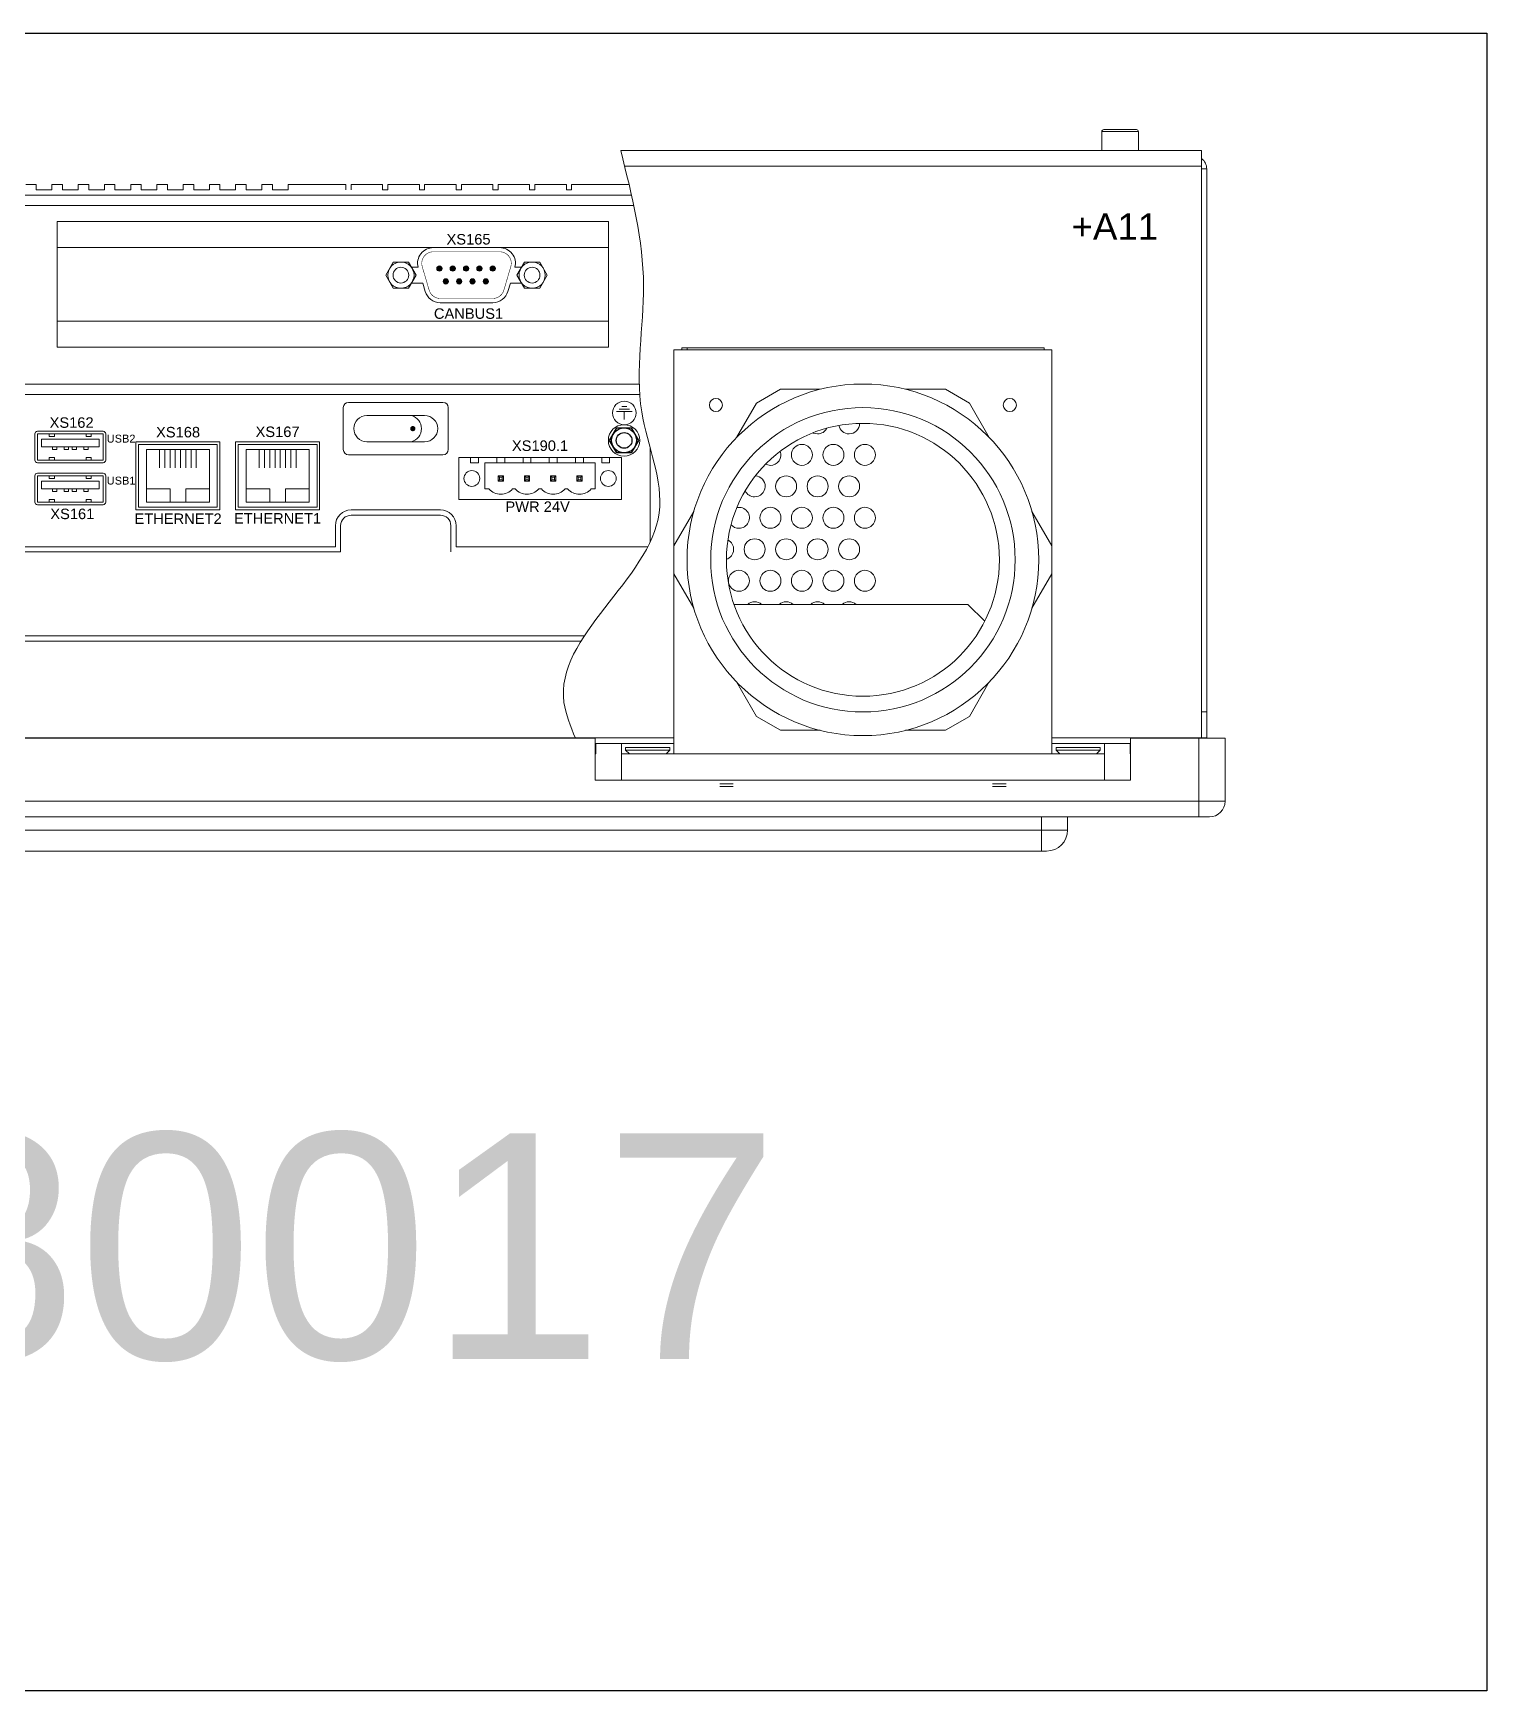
# Model space of a CAD drawing. Extents: x -2364 to 9601, y -871 to 1549.
# Drawn here: x 8036 to 8312.9, y -646.4 to -330.5 of the extents above; entities that cross this region are included whole.
import ezdxf

# ---------------------------------------------------------------- set-up
doc = ezdxf.new("R2010")
doc.units = 0
doc.layers.get('0').update_dxf_attribs({"linetype": 'CONTINUOUS'})

# ---------------------------------------------------------------- blocks, each defined once
blk = doc.blocks.new('MOERM3_TV')
for p, q in [((-2.75, 0), (-1.38, 2.38)), ((-1.38, -2.38), (-2.75, 0)), ((-1.38, 2.38), (1.38, 2.38)), ((1.38, 2.38), (2.75, 0)), ((2.75, 0), (1.38, -2.38)), ((1.38, -2.38), (-1.38, -2.38))]:
    blk.add_line(p, q)
for radius in [2.38, 1.5]:
    blk.add_circle((0, 0), radius)

msp = doc.modelspace()

# ---------------------------------------------------------------- linework, layer by layer
at = {"color": 8, "linetype": 'Continuous', "lineweight": 13}
for p, q in [((8241.48525, -349.24182), (8239.56718, -349.24182)), ((8246.56718, -349.24182), (8241.48525, -349.24182)), ((7807.56718, -464.79181), (8158.06717, -464.79181)), ((8148.06718, -467.84182), (8148.06718, -465.84181)), ((8230.06718, -464.79181), (8248.56718, -464.79181)), ((8240.06717, -467.84182), (8240.06717, -465.84181)), ((8228.06717, -482.34181), (8228.06717, -479.84182))]:
    msp.add_line(p, q, dxfattribs=at)
at = {"color": 7, "linetype": 'Continuous', "lineweight": 13}
for p, q in [((8239.56718, -349.24182), (8239.56718, -352.84181)), ((8239.96717, -348.84182), (8241.66605, -348.84182)), ((8241.66605, -348.84182), (8246.16717, -348.84182)), ((8246.56718, -352.84181), (8246.56718, -349.24182)), ((8147.92947, -352.84181), (8258.56717, -352.84181)), ((8258.56717, -352.84181), (8258.56717, -355.84182)), ((8148.6782, -355.84182), (8258.56717, -355.84182)), ((8258.56717, -355.84182), (8258.56717, -464.79181)), ((8258.56717, -356.34182), (8259.56717, -356.34182)), ((8259.56717, -459.84181), (8259.56717, -356.34182)), ((8158.06717, -428.19564), (8158.06717, -390.84181)), ((8158.06717, -390.84181), (8230.06718, -390.84181)), ((8159.56718, -390.44181), (8228.56717, -390.44181)), ((8159.56718, -390.44181), (8159.56718, -390.84181)), ((8160.56718, -390.44181), (8160.56718, -390.84181)), ((8228.56717, -390.44181), (8228.56717, -390.84181)), ((8230.06718, -390.84181), (8230.06718, -428.19564)), ((8169.98337, -407.55619), (8173.77552, -400.98798)), ((8178.35882, -398.34181), (8173.77552, -400.98798)), ((8178.35882, -398.34181), (8185.94314, -398.34181)), ((8202.19122, -398.34181), (8209.77552, -398.34181)), ((8214.35882, -400.98798), (8209.77552, -398.34181)), ((8214.35882, -400.98798), (8218.15097, -407.55619)), ((8158.06717, -428.19564), (8161.85933, -421.62744)), ((8226.27501, -421.62744), (8230.06718, -428.19564)), ((8158.06717, -428.19564), (8158.06717, -433.48799)), ((8230.06718, -428.19564), (8230.06718, -433.48799)), ((8158.06717, -467.84182), (8158.06717, -433.48799)), ((8161.85933, -440.05619), (8158.06717, -433.48799)), ((8230.06718, -433.48799), (8226.27501, -440.05619)), ((8230.06718, -433.48799), (8230.06718, -467.84182)), ((8173.77552, -460.69564), (8169.98337, -454.12744)), ((8218.15097, -454.12744), (8214.35882, -460.69564)), ((8178.35882, -463.34182), (8173.77552, -460.69564)), ((8214.35882, -460.69564), (8209.77552, -463.34182)), ((8258.56717, -459.84181), (8259.56717, -459.84181)), ((8259.56717, -464.79181), (8259.56717, -459.84181)), ((8185.94314, -463.34182), (8178.35882, -463.34182)), ((8209.77552, -463.34182), (8202.19122, -463.34182)), ((7798.06717, -464.84181), (8143.06717, -464.84181)), ((8143.06717, -472.84182), (8143.06717, -464.84181)), ((8143.06717, -465.84181), (8158.06717, -465.84181)), ((8143.1682, -465.84181), (8143.1682, -467.84182)), ((8148.86718, -466.64181), (8157.26717, -466.64181)), ((8148.86718, -466.64181), (8148.86718, -467.14181)), ((8148.86718, -467.14181), (8157.26717, -467.14181)), ((8148.86718, -467.14181), (8149.56717, -467.84182)), ((8156.56717, -467.84182), (8157.26717, -467.14181)), ((8157.26717, -467.14181), (8157.26717, -466.64181)), ((8230.06718, -465.84181), (8245.06718, -465.84181)), ((8230.86718, -466.64181), (8239.26717, -466.64181)), ((8230.86718, -466.64181), (8230.86718, -467.14181)), ((8230.86718, -467.14181), (8239.26717, -467.14181)), ((8230.86718, -467.14181), (8231.56717, -467.84182)), ((8238.56717, -467.84182), (8239.26717, -467.14181)), ((8239.26717, -467.14181), (8239.26717, -466.64181)), ((8244.96615, -467.84182), (8244.96615, -465.84181)), ((8245.06718, -472.84182), (8245.06718, -464.84181)), ((8245.06718, -464.84181), (8258.06718, -464.84181)), ((8248.56718, -464.79181), (8248.56718, -464.84181)), ((8248.56718, -464.79181), (8258.56717, -464.79181)), ((8248.84068, -464.79181), (8248.84068, -464.84181)), ((8257.06717, -464.84181), (8257.06717, -464.79181)), ((8257.46718, -464.79181), (8257.46836, -464.84181)), ((8258.06718, -476.84181), (8258.06718, -464.84181)), ((8258.06718, -464.84181), (8263.06717, -464.84181)), ((8258.56717, -464.79181), (8259.56717, -464.79181)), ((8259.56598, -464.84181), (8259.56717, -464.79181)), ((8263.06717, -464.84181), (8263.06717, -476.84181)), ((8143.1682, -467.84182), (8143.06717, -467.84182)), ((8148.06718, -467.84182), (8240.06717, -467.84182)), ((8148.06718, -467.84182), (8148.06718, -472.84182)), ((8230.06718, -467.84182), (8158.06717, -467.84182)), ((8240.06717, -467.84182), (8240.06717, -472.84182)), ((8245.06718, -467.84182), (8244.96615, -467.84182)), ((8143.06717, -472.84182), (8245.06718, -472.84182)), ((8148.06718, -472.84182), (8240.06717, -472.84182)), ((8169.34779, -473.54181), (8166.78655, -473.54181)), ((8221.34779, -473.54181), (8218.78655, -473.54181)), ((7798.06717, -476.84181), (8258.06718, -476.84181)), ((8169.34779, -474.04181), (8166.78655, -474.04181)), ((8221.34779, -474.04181), (8218.78655, -474.04181)), ((8258.06718, -479.84182), (8258.06718, -476.84181)), ((8258.06718, -476.84181), (8263.06717, -476.84181)), ((8258.06718, -479.84182), (7798.06717, -479.84182)), ((8233.06717, -479.84182), (8233.06717, -482.34181)), ((8260.06718, -479.84182), (8258.06718, -479.84182)), ((7828.06717, -482.34181), (8228.06717, -482.34181)), ((8228.06717, -486.34182), (8228.06717, -482.34181)), ((8233.06717, -482.34181), (8228.06717, -482.34181)), ((8228.06717, -486.34182), (7828.06717, -486.34182)), ((8228.06717, -486.34182), (8229.06718, -486.34182))]:
    msp.add_line(p, q, dxfattribs=at)
at = {"lineweight": 13}
for p, q in [((8034.56717, -359.34182), (8036.56717, -359.34182)), ((8036.56717, -359.34182), (8036.56717, -360.34182)), ((8039.56717, -359.34182), (8039.56717, -360.34182)), ((8039.56717, -359.34182), (8041.56717, -359.34182)), ((8041.56717, -359.34182), (8041.56717, -360.34182)), ((8044.56717, -359.34182), (8044.56717, -360.34182)), ((8044.56717, -359.34182), (8046.56717, -359.34182)), ((8046.56717, -359.34182), (8046.56717, -360.34182)), ((8049.56717, -359.34182), (8049.56717, -360.34182)), ((8049.56717, -359.34182), (8051.56717, -359.34182)), ((8051.56717, -359.34182), (8051.56717, -360.34182)), ((8054.56717, -359.34182), (8054.56717, -360.34182)), ((8054.56717, -359.34182), (8056.56717, -359.34182)), ((8056.56717, -359.34182), (8056.56717, -360.34182)), ((8059.56717, -359.34182), (8059.56717, -360.34182)), ((8059.56717, -359.34182), (8061.56717, -359.34182)), ((8061.56717, -359.34182), (8061.56717, -360.34182)), ((8064.56717, -359.34182), (8066.56717, -359.34182)), ((8064.56717, -359.34182), (8064.56717, -360.34182)), ((8066.56717, -359.34182), (8066.56717, -360.34182)), ((8069.56717, -359.34182), (8069.56717, -360.34182)), ((8069.56717, -359.34182), (8071.56717, -359.34182)), ((8071.56717, -359.34182), (8071.56717, -360.34182)), ((8074.56717, -359.34182), (8074.56717, -360.34182)), ((8074.56717, -359.34182), (8076.56717, -359.34182)), ((8076.56717, -359.34182), (8076.56717, -360.34182)), ((8079.56717, -359.34182), (8079.56717, -360.34182)), ((8079.56717, -359.34182), (8081.56717, -359.34182)), ((8081.56717, -359.34182), (8081.56717, -360.34182)), ((8084.56717, -359.34182), (8095.56717, -359.34182)), ((8084.56717, -359.34182), (8084.56717, -360.34182)), ((8095.56717, -359.34182), (8095.56717, -360.34182)), ((8096.56717, -359.34182), (8096.56717, -360.34182)), ((8096.56717, -359.34182), (8102.56717, -359.34182)), ((8102.56717, -359.34182), (8102.56717, -360.34182)), ((8103.56717, -359.34182), (8103.56717, -360.34182)), ((8103.56717, -359.34182), (8103.56717, -360.34182)), ((8103.56717, -359.34182), (8109.56717, -359.34182)), ((8109.56717, -359.34182), (8109.56717, -360.34182)), ((8110.56717, -359.34182), (8110.56717, -360.34182)), ((8110.56717, -359.34182), (8110.56717, -360.34182)), ((8110.56717, -359.34182), (8116.56717, -359.34182)), ((8116.56717, -359.34182), (8116.56717, -360.34182)), ((8117.56717, -359.34182), (8123.56717, -359.34182)), ((8117.56717, -359.34182), (8117.56717, -360.34182)), ((8117.56717, -359.34182), (8117.56717, -360.34182)), ((8123.56717, -359.34182), (8123.56717, -360.34182)), ((8124.56717, -359.34182), (8124.56717, -360.34182)), ((8124.56717, -359.34182), (8124.56717, -360.34182)), ((8124.56717, -359.34182), (8130.56717, -359.34182)), ((8130.56717, -359.34182), (8130.56717, -360.34182)), ((8131.56717, -359.34182), (8131.56717, -360.34182)), ((8131.56717, -359.34182), (8131.56717, -360.34182)), ((8131.56717, -359.34182), (8137.56717, -359.34182)), ((8137.56717, -359.34182), (8137.56717, -360.34182)), ((8138.56717, -359.34182), (8149.52477, -359.34182)), ((8138.56717, -359.34182), (8138.56717, -360.34182)), ((7895.56717, -361.34182), (8149.98387, -361.34182)), ((8036.56717, -360.34182), (8039.56717, -360.34182)), ((8041.56717, -360.34182), (8044.56717, -360.34182)), ((8046.56717, -360.34182), (8049.56717, -360.34182)), ((8051.56717, -360.34182), (8054.56717, -360.34182)), ((8056.56717, -360.34182), (8059.56717, -360.34182)), ((8061.56717, -360.34182), (8064.56717, -360.34182)), ((8066.56717, -360.34182), (8069.56717, -360.34182)), ((8071.56717, -360.34182), (8074.56717, -360.34182)), ((8076.56717, -360.34182), (8079.56717, -360.34182)), ((8081.56717, -360.34182), (8084.56717, -360.34182)), ((8102.56717, -360.34182), (8103.56717, -360.34182)), ((8109.56717, -360.34182), (8110.56717, -360.34182)), ((8116.56717, -360.34182), (8117.56717, -360.34182)), ((8123.56717, -360.34182), (8124.56717, -360.34182)), ((8130.56717, -360.34182), (8131.56717, -360.34182)), ((8137.56717, -360.34182), (8138.56717, -360.34182)), ((7901.56717, -363.34182), (8150.41761, -363.34182)), ((8040.56717, -366.34182), (8145.56717, -366.34182)), ((8040.56717, -366.34182), (8040.56717, -390.34182)), ((8145.56717, -366.34182), (8145.56717, -390.34182)), ((8040.56717, -371.34182), (8145.56717, -371.34182)), ((8065.13692, -371.34182), (8077.79103, -371.34182)), ((8077.79103, -371.34182), (8065.13692, -371.34182)), ((8112.21971, -371.34182), (8124.87381, -371.34182)), ((8124.87381, -371.34182), (8112.21971, -371.34182)), ((8104.60339, -374.09182), (8103.16001, -376.59182)), ((8107.49014, -374.09182), (8104.60339, -374.09182)), ((8108.93351, -376.59182), (8107.49014, -374.09182)), ((8108.06749, -375.09182), (8109.31497, -375.09182)), ((8129.02603, -375.09182), (8127.77855, -375.09182)), ((8128.16001, -376.59182), (8129.60339, -374.09182)), ((8129.60339, -374.09182), (8132.49014, -374.09182)), ((8132.49014, -374.09182), (8133.93351, -376.59182)), ((8103.16001, -376.59182), (8104.60339, -379.09182)), ((8104.60339, -379.09182), (8107.49014, -379.09182)), ((8107.49014, -379.09182), (8108.93351, -376.59182)), ((8108.06749, -378.09182), (8110.19558, -378.09182)), ((8110.66514, -379.68831), (8110.19558, -378.09182)), ((8126.89794, -378.09182), (8126.42838, -379.68831)), ((8129.02603, -378.09182), (8126.89794, -378.09182)), ((8129.60339, -379.09182), (8128.16001, -376.59182)), ((8132.49014, -379.09182), (8129.60339, -379.09182)), ((8133.93351, -376.59182), (8132.49014, -379.09182)), ((8123.55028, -381.84182), (8113.54324, -381.84182)), ((8040.56717, -385.34182), (8145.56717, -385.34182)), ((8040.56717, -390.34182), (8145.56717, -390.34182)), ((7902.56717, -397.34182), (8151.4486, -397.34182)), ((7904.56717, -399.34182), (8151.54643, -399.34182)), ((8096.06717, -400.84182), (8114.06717, -400.84182)), ((8095.06717, -409.84182), (8095.06717, -401.84182)), ((8099.56717, -403.34182), (8110.56717, -403.34182)), ((8115.06717, -401.84182), (8115.06717, -409.84182)), ((8150.11164, -402.60687), (8147.11164, -402.60687)), ((8149.61164, -402.10687), (8147.61164, -402.10687)), ((8149.11164, -401.60687), (8148.11164, -401.60687)), ((8148.61164, -404.10687), (8148.61164, -402.60687)), ((8036.31717, -406.84182), (8036.31717, -411.84182)), ((8036.81717, -406.34182), (8049.31717, -406.34182)), ((8049.31717, -406.84182), (8036.81717, -406.84182)), ((8036.81717, -406.84182), (8036.81717, -411.84182)), ((8039.06717, -406.84182), (8039.06717, -407.34182)), ((8040.06717, -407.34182), (8039.06717, -407.34182)), ((8040.06717, -406.84182), (8040.06717, -407.34182)), ((8046.06717, -407.34182), (8046.06717, -406.84182)), ((8047.06717, -407.34182), (8046.06717, -407.34182)), ((8047.06717, -407.34182), (8047.06717, -406.84182)), ((8049.31717, -411.84182), (8049.31717, -406.84182)), ((8049.81717, -406.84182), (8049.81717, -411.84182)), ((8037.56717, -407.84182), (8048.56717, -407.84182)), ((8037.56717, -409.34182), (8037.56717, -407.84182)), ((8048.56717, -409.34182), (8037.56717, -409.34182)), ((8039.66717, -409.84182), (8039.66717, -409.34182)), ((8040.46717, -409.84182), (8039.66717, -409.84182)), ((8040.46717, -409.84182), (8040.46717, -409.34182)), ((8041.91717, -409.84182), (8041.91717, -409.34182)), ((8042.71717, -409.84182), (8041.91717, -409.84182)), ((8042.71717, -409.84182), (8042.71717, -409.34182)), ((8043.41717, -409.34182), (8043.41717, -409.84182)), ((8044.21717, -409.84182), (8043.41717, -409.84182)), ((8044.21717, -409.34182), (8044.21717, -409.84182)), ((8045.66717, -409.34182), (8045.66717, -409.84182)), ((8046.46717, -409.84182), (8045.66717, -409.84182)), ((8046.46717, -409.34182), (8046.46717, -409.84182)), ((8048.56717, -407.84182), (8048.56717, -409.34182)), ((8071.56717, -408.34182), (8055.56717, -408.34182)), ((8055.56717, -421.34182), (8055.56717, -408.34182)), ((8055.56717, -421.34182), (8055.56717, -408.34182)), ((8056.06717, -408.84182), (8071.06717, -408.84182)), ((8056.06717, -420.84182), (8056.06717, -408.84182)), ((8057.56717, -409.84182), (8069.56717, -409.84182)), ((8057.56717, -419.84182), (8057.56717, -409.84182)), ((8060.06717, -413.34182), (8060.06717, -409.84182)), ((8061.06717, -413.34182), (8061.06717, -409.84182)), ((8062.06717, -413.34182), (8062.06717, -409.84182)), ((8063.06717, -413.34182), (8063.06717, -409.84182)), ((8064.06717, -413.34182), (8064.06717, -409.84182)), ((8065.06717, -413.34182), (8065.06717, -409.84182)), ((8066.06717, -413.34182), (8066.06717, -409.84182)), ((8067.06717, -413.34182), (8067.06717, -409.84182)), ((8069.56717, -419.84182), (8069.56717, -409.84182)), ((8071.06717, -408.84182), (8071.06717, -420.84182)), ((8071.56717, -421.34182), (8071.56717, -408.34182)), ((8074.56717, -421.34182), (8074.56717, -408.34182)), ((8090.56717, -408.34182), (8074.56717, -408.34182)), ((8075.06717, -408.84182), (8075.06717, -420.84182)), ((8090.06717, -408.84182), (8075.06717, -408.84182)), ((8076.56717, -419.84182), (8076.56717, -409.84182)), ((8088.56717, -409.84182), (8076.56717, -409.84182)), ((8079.06717, -413.34182), (8079.06717, -409.84182)), ((8080.06717, -413.34182), (8080.06717, -409.84182)), ((8081.06717, -413.34182), (8081.06717, -409.84182)), ((8082.06717, -413.34182), (8082.06717, -409.84182)), ((8083.06717, -413.34182), (8083.06717, -409.84182)), ((8084.06717, -413.34182), (8084.06717, -409.84182)), ((8085.06717, -413.34182), (8085.06717, -409.84182)), ((8086.06717, -413.34182), (8086.06717, -409.84182)), ((8088.56717, -419.84182), (8088.56717, -409.84182)), ((8090.06717, -420.84182), (8090.06717, -408.84182)), ((8090.56717, -421.34182), (8090.56717, -408.34182)), ((8099.56717, -408.34182), (8110.56717, -408.34182)), ((8153.56717, -409.62422), (8153.56717, -427.38006)), ((8036.81717, -411.84182), (8049.31717, -411.84182)), ((8036.81717, -412.34182), (8049.31717, -412.34182)), ((8039.06717, -411.34182), (8040.06717, -411.34182)), ((8039.06717, -411.34182), (8039.06717, -411.84182)), ((8040.06717, -411.34182), (8040.06717, -411.84182)), ((8046.06717, -411.34182), (8047.06717, -411.34182)), ((8046.06717, -411.84182), (8046.06717, -411.34182)), ((8047.06717, -411.84182), (8047.06717, -411.34182)), ((8114.06717, -410.84182), (8096.06717, -410.84182)), ((8117.06717, -411.34182), (8148.06717, -411.34182)), ((8117.06717, -419.34182), (8117.06717, -411.34182)), ((8119.31717, -412.34182), (8119.31717, -411.34182)), ((8120.81717, -412.34182), (8119.31717, -412.34182)), ((8120.81717, -412.34182), (8120.81717, -411.34182)), ((8122.06717, -417.34182), (8122.06717, -412.34182)), ((8122.06717, -412.34182), (8143.06717, -412.34182)), ((8124.31717, -412.34182), (8124.31717, -411.34182)), ((8125.81717, -412.34182), (8125.81717, -411.34182)), ((8129.31717, -412.34182), (8129.31717, -411.34182)), ((8130.81717, -412.34182), (8130.81717, -411.34182)), ((8134.31717, -412.34182), (8134.31717, -411.34182)), ((8135.81717, -412.34182), (8135.81717, -411.34182)), ((8139.31717, -412.34182), (8139.31717, -411.34182)), ((8140.81717, -412.34182), (8140.81717, -411.34182)), ((8143.06717, -412.34182), (8143.06717, -417.34182)), ((8144.31717, -412.34182), (8144.31717, -411.34182)), ((8144.31717, -412.34182), (8145.81717, -412.34182)), ((8145.81717, -412.34182), (8145.81717, -411.34182)), ((8148.06717, -411.34182), (8148.06717, -419.34182)), ((8036.31717, -414.84182), (8036.31717, -419.84182)), ((8036.81717, -414.34182), (8049.31717, -414.34182)), ((8049.31717, -414.84182), (8036.81717, -414.84182)), ((8036.81717, -414.84182), (8036.81717, -419.84182)), ((8037.56717, -415.84182), (8048.56717, -415.84182)), ((8037.56717, -417.34182), (8037.56717, -415.84182)), ((8039.06717, -414.84182), (8039.06717, -415.34182)), ((8040.06717, -415.34182), (8039.06717, -415.34182)), ((8040.06717, -414.84182), (8040.06717, -415.34182)), ((8046.06717, -415.34182), (8046.06717, -414.84182)), ((8047.06717, -415.34182), (8046.06717, -415.34182)), ((8047.06717, -415.34182), (8047.06717, -414.84182)), ((8048.56717, -415.84182), (8048.56717, -417.34182)), ((8049.31717, -419.84182), (8049.31717, -414.84182)), ((8049.81717, -414.84182), (8049.81717, -419.84182)), ((8124.81717, -415.09182), (8124.56717, -414.84182)), ((8125.56717, -414.84182), (8124.56717, -414.84182)), ((8124.56717, -414.84182), (8124.56717, -415.84182)), ((8124.81717, -415.59182), (8124.56717, -415.84182)), ((8125.56717, -415.84182), (8124.56717, -415.84182)), ((8125.31717, -415.09182), (8124.81717, -415.09182)), ((8124.81717, -415.09182), (8124.81717, -415.59182)), ((8125.31717, -415.59182), (8124.81717, -415.59182)), ((8125.31717, -415.09182), (8125.56717, -414.84182)), ((8125.31717, -415.09182), (8125.31717, -415.59182)), ((8125.31717, -415.59182), (8125.56717, -415.84182)), ((8125.56717, -414.84182), (8125.56717, -415.84182)), ((8129.56717, -414.84182), (8129.56717, -415.84182)), ((8130.56717, -414.84182), (8129.56717, -414.84182)), ((8129.81717, -415.09182), (8129.56717, -414.84182)), ((8129.81717, -415.59182), (8129.56717, -415.84182)), ((8130.56717, -415.84182), (8129.56717, -415.84182)), ((8130.31717, -415.09182), (8129.81717, -415.09182)), ((8129.81717, -415.09182), (8129.81717, -415.59182)), ((8130.31717, -415.59182), (8129.81717, -415.59182)), ((8130.31717, -415.09182), (8130.56717, -414.84182)), ((8130.31717, -415.09182), (8130.31717, -415.59182)), ((8130.31717, -415.59182), (8130.56717, -415.84182)), ((8130.56717, -414.84182), (8130.56717, -415.84182)), ((8134.81717, -415.09182), (8134.56717, -414.84182)), ((8135.56717, -414.84182), (8134.56717, -414.84182)), ((8134.56717, -414.84182), (8134.56717, -415.84182)), ((8134.81717, -415.59182), (8134.56717, -415.84182)), ((8135.56717, -415.84182), (8134.56717, -415.84182)), ((8135.31717, -415.09182), (8134.81717, -415.09182)), ((8134.81717, -415.09182), (8134.81717, -415.59182)), ((8135.31717, -415.59182), (8134.81717, -415.59182)), ((8135.31717, -415.09182), (8135.56717, -414.84182)), ((8135.31717, -415.09182), (8135.31717, -415.59182)), ((8135.31717, -415.59182), (8135.56717, -415.84182)), ((8135.56717, -414.84182), (8135.56717, -415.84182)), ((8139.81717, -415.09182), (8139.56717, -414.84182)), ((8140.56717, -414.84182), (8139.56717, -414.84182)), ((8139.56717, -414.84182), (8139.56717, -415.84182)), ((8139.81717, -415.59182), (8139.56717, -415.84182)), ((8140.56717, -415.84182), (8139.56717, -415.84182)), ((8140.31717, -415.09182), (8139.81717, -415.09182)), ((8139.81717, -415.09182), (8139.81717, -415.59182)), ((8140.31717, -415.59182), (8139.81717, -415.59182)), ((8140.31717, -415.09182), (8140.56717, -414.84182)), ((8140.31717, -415.09182), (8140.31717, -415.59182)), ((8140.31717, -415.59182), (8140.56717, -415.84182)), ((8140.56717, -414.84182), (8140.56717, -415.84182)), ((8036.81717, -419.84182), (8049.31717, -419.84182)), ((8048.56717, -417.34182), (8037.56717, -417.34182)), ((8039.06717, -419.34182), (8040.06717, -419.34182)), ((8039.06717, -419.34182), (8039.06717, -419.84182)), ((8039.66717, -417.84182), (8039.66717, -417.34182)), ((8040.46717, -417.84182), (8039.66717, -417.84182)), ((8040.06717, -419.34182), (8040.06717, -419.84182)), ((8040.46717, -417.84182), (8040.46717, -417.34182)), ((8041.91717, -417.84182), (8041.91717, -417.34182)), ((8042.71717, -417.84182), (8041.91717, -417.84182)), ((8042.71717, -417.84182), (8042.71717, -417.34182)), ((8043.41717, -417.34182), (8043.41717, -417.84182)), ((8044.21717, -417.84182), (8043.41717, -417.84182)), ((8044.21717, -417.34182), (8044.21717, -417.84182)), ((8045.66717, -417.34182), (8045.66717, -417.84182)), ((8046.46717, -417.84182), (8045.66717, -417.84182)), ((8046.06717, -419.34182), (8047.06717, -419.34182)), ((8046.06717, -419.84182), (8046.06717, -419.34182)), ((8046.46717, -417.34182), (8046.46717, -417.84182)), ((8047.06717, -419.84182), (8047.06717, -419.34182)), ((8062.06717, -417.34182), (8057.56717, -417.34182)), ((8062.06717, -419.84182), (8057.56717, -419.84182)), ((8062.06717, -419.84182), (8062.06717, -417.34182)), ((8065.06717, -419.84182), (8062.06717, -419.84182)), ((8069.56717, -417.34182), (8065.06717, -417.34182)), ((8065.06717, -417.34182), (8065.06717, -419.84182)), ((8065.06717, -419.84182), (8069.56717, -419.84182)), ((8076.56717, -417.34182), (8081.06717, -417.34182)), ((8081.06717, -419.84182), (8076.56717, -419.84182)), ((8081.06717, -417.34182), (8081.06717, -419.84182)), ((8081.06717, -419.84182), (8084.06717, -419.84182)), ((8084.06717, -419.84182), (8084.06717, -417.34182)), ((8084.06717, -417.34182), (8088.56717, -417.34182)), ((8084.06717, -419.84182), (8088.56717, -419.84182)), ((8148.06717, -419.34182), (8117.06717, -419.34182)), ((8122.06717, -417.34182), (8122.81717, -417.34182)), ((8127.31717, -417.34182), (8127.81717, -417.34182)), ((8132.31717, -417.34182), (8132.81717, -417.34182)), ((8137.31717, -417.34182), (8137.81717, -417.34182)), ((8142.31717, -417.34182), (8143.06717, -417.34182)), ((8036.81717, -420.34182), (8049.31717, -420.34182)), ((8055.56717, -421.34182), (8071.56717, -421.34182)), ((8071.06717, -420.84182), (8056.06717, -420.84182)), ((8074.56717, -421.34182), (8090.56717, -421.34182)), ((8075.06717, -420.84182), (8090.06717, -420.84182)), ((8096.56717, -421.34182), (8113.56717, -421.34182)), ((8096.56717, -422.34182), (8113.56717, -422.34182)), ((8093.56717, -424.34182), (8093.56717, -428.34182)), ((8094.56717, -424.34182), (8094.56717, -429.34182)), ((8115.56717, -424.34182), (8115.56717, -429.34182)), ((8116.56717, -424.34182), (8116.56717, -428.34182)), ((8029.06717, -429.34182), (8094.56717, -429.34182)), ((8030.06717, -428.34182), (8093.56717, -428.34182)), ((8116.56717, -428.34182), (8153.0909, -428.34182)), ((8152.54758, -429.34182), (8152.56717, -429.34182)), ((8169.49585, -439.34182), (8214.06718, -439.34182)), ((8217.27963, -442.55427), (8214.06718, -439.34182)), ((8030.56717, -445.34182), (8141.00165, -445.34182)), ((8030.56717, -446.34182), (8140.36553, -446.34182))]:
    msp.add_line(p, q, dxfattribs=at)
msp.add_lwpolyline([(7752.52797, -330.47519), (8312.9335, -330.47519), (8312.9335, -646.39435), (7752.52797, -646.39435)], close=True)
msp.add_lwpolyline([(8112.21971, -372.14182, 0.1, 0.1, 0), (8124.87381, -372.14182, 0.1, 0.1, -0.500705616), (8126.98442, -374.96258, 0.1, 0.1, 0), (8125.66089, -379.46258, 0.1, 0.1, -0.332706414), (8123.55028, -381.04182, 0.1, 0.1, 0), (8113.54324, -381.04182, 0.1, 0.1, -0.332706414), (8111.43263, -379.46258, 0.1, 0.1, 0), (8110.1091, -374.96258, 0.1, 0.1, -0.500705616)], format="xyseb", close=True, dxfattribs=at)
at = {"lineweight": 13, "const_width": 0.5}
for points in [[(8113.62881, -375.34182, 1), (8113.12881, -375.34182, 1)], [(8116.16881, -375.34182, 1), (8115.66881, -375.34182, 1)], [(8118.70881, -375.34182, 1), (8118.20881, -375.34182, 1)], [(8121.24881, -375.34182, 1), (8120.74881, -375.34182, 1)], [(8123.78881, -375.34182, 1), (8123.28881, -375.34182, 1)], [(8114.84575, -377.78279, 1), (8114.34575, -377.78279, 1)], [(8117.38575, -377.78279, 1), (8116.88575, -377.78279, 1)], [(8119.92575, -377.78279, 1), (8119.42575, -377.78279, 1)], [(8122.46575, -377.78279, 1), (8121.96575, -377.78279, 1)], [(8108.06717, -405.84182, 1), (8108.56717, -405.84182, 1)]]:
    msp.add_lwpolyline(points, format="xyb", close=True, dxfattribs=at)
at = {"lineweight": 13, "const_width": 0.1}
for points in [[(8150.11164, -402.60687), (8147.11164, -402.60687)], [(8147.61164, -402.10687), (8149.61164, -402.10687)], [(8148.11164, -401.60687), (8149.11164, -401.60687)], [(8148.61164, -402.60687), (8148.61164, -404.10687)]]:
    msp.add_lwpolyline(points, dxfattribs=at)
at = {"color": 7, "linetype": 'Continuous', "lineweight": 13}
for points in [[(8185.44218, -406.84182), (8184.67681, -406.68958), (8184.56636, -406.63986)], [(8176.44218, -412.84181), (8175.67681, -412.68957), (8175.52283, -412.61799)]]:
    msp.add_lwpolyline(points, dxfattribs=at)
at = {"lineweight": 13}
for centre, radius in [((8106.04676, -376.59182), 2.5), ((8106.04676, -376.59182), 1.5), ((8113.37881, -375.34182), 0.5), ((8115.91881, -375.34182), 0.5), ((8118.45881, -375.34182), 0.5), ((8120.99881, -375.34182), 0.5), ((8123.53881, -375.34182), 0.5), ((8131.04676, -376.59182), 2.5), ((8131.04676, -376.59182), 1.5), ((8114.59575, -377.78279), 0.5), ((8117.13575, -377.78279), 0.5), ((8119.67575, -377.78279), 0.5), ((8122.21575, -377.78279), 0.5), ((8148.61164, -402.85687), 2.25), ((8148.56717, -408.09182), 3), ((8119.56717, -415.34182), 1.5), ((8145.56717, -415.34182), 1.5)]:
    msp.add_circle(centre, radius, dxfattribs=at)
at = {"color": 7, "linetype": 'Continuous', "lineweight": 13}
for centre, radius in [((8194.06717, -430.84181), 33.5), ((8166.06717, -401.34181), 1.25), ((8222.06717, -401.34181), 1.25), ((8194.06717, -430.84181), 29), ((8194.06717, -430.84181), 26), ((8182.44217, -410.84181), 2), ((8188.44217, -410.84181), 2), ((8194.44217, -410.84181), 2), ((8179.44217, -416.84181), 2), ((8185.44217, -416.84181), 2), ((8191.44217, -416.84181), 2), ((8176.44217, -422.84181), 2), ((8182.44217, -422.84181), 2), ((8188.44217, -422.84181), 2), ((8194.44217, -422.84181), 2), ((8173.44217, -428.84181), 2), ((8179.44217, -428.84181), 2), ((8185.44217, -428.84181), 2), ((8191.44217, -428.84181), 2), ((8170.44217, -434.84181), 2), ((8176.44217, -434.84181), 2), ((8182.44217, -434.84181), 2), ((8188.44217, -434.84181), 2), ((8194.44217, -434.84181), 2)]:
    msp.add_circle(centre, radius, dxfattribs=at)
for centre, radius, start, end in [((8239.96717, -349.24181), 0.4, 90, 180), ((8246.16717, -349.24181), 0.4, 0, 90), ((8257.06717, -356.34181), 2.5, 0, 53.1301024), ((8185.44217, -404.84181), 2, 270, 332.6747273), ((8191.44217, -404.84181), 2, 191.7455139, 270), ((8191.44217, -404.84181), 2, 270, 359.7847552), ((8176.44217, -410.84181), 2, 270, 20.1419437), ((8173.44217, -416.84181), 2, 270, 86.3333503), ((8173.44217, -416.84181), 2, 205.3302791, 270), ((8170.44217, -422.84181), 2, 270, 101.2753303), ((8170.44217, -422.84181), 2, 221.3099668, 270), ((8167.44217, -428.84181), 2, 288.2157831, 63.1925358), ((8173.44217, -440.84181), 2, 48.5903779, 131.4096221), ((8179.44217, -440.84181), 2, 48.5903779, 131.4096221), ((8185.44217, -440.84181), 2, 48.5903779, 131.4096221), ((8191.44217, -440.84181), 2, 48.5903779, 131.4096221), ((8258.51717, -464.79181), 0.05, 180, 0), ((8260.06717, -476.84181), 3, 270, 0), ((8229.06717, -482.34181), 4, 270, 0)]:
    msp.add_arc(centre, radius, start, end, dxfattribs=at)
at = {"lineweight": 13}
for centre, radius, start, end in [((8112.21971, -374.34182), 3, 90, 194.4775122), ((8124.87381, -374.34182), 3, 345.5224878, 90), ((8113.54324, -378.84182), 3, 196.3895403, 270), ((8123.55028, -378.84182), 3, 270, 343.6104597), ((8096.06717, -401.84182), 1, 90, 180), ((8114.06717, -401.84182), 1, 0, 90), ((8099.56717, -405.84182), 2.5, 90, 270), ((8107.37681, -405.84182), 2.59253, 285.3539098, 74.6460902), ((8110.56717, -405.84182), 2.5, 270, 90), ((8036.81717, -406.84182), 0.5, 90, 180), ((8049.31717, -406.84182), 0.5, 0, 90), ((8096.06717, -409.84182), 1, 180, 270), ((8114.06717, -409.84182), 1, 270, 0), ((8036.81717, -411.84182), 0.5, 180, 270), ((8049.31717, -411.84182), 0.5, 270, 0), ((8036.81717, -414.84182), 0.5, 90, 180), ((8049.31717, -414.84182), 0.5, 0, 90), ((8036.81717, -419.84182), 0.5, 180, 270), ((8049.31717, -419.84182), 0.5, 270, 0), ((8125.06717, -415.31057), 3.03125, 222.0750221, 317.9249779), ((8130.06717, -415.31057), 3.03125, 222.0750221, 317.9249779), ((8135.06717, -415.31057), 3.03125, 222.0750221, 317.9249779), ((8140.06717, -415.31057), 3.03125, 222.0750221, 317.9249779), ((8096.56717, -424.34182), 3, 90, 180), ((8096.56717, -424.34182), 2, 90, 180), ((8113.56717, -424.34182), 3, 0, 90), ((8113.56717, -424.34182), 2, 0, 90)]:
    msp.add_arc(centre, radius, start, end, dxfattribs=at)
msp.add_spline([(8147.92947, -352.84181), (8152.27536, -378.58528), (8151.92439, -402.61159), (8155.25854, -421.90279), (8137.11021, -458.0367), (8139.30689, -464.84181)], degree=3, dxfattribs=at)

# ---------------------------------------------------------------- block references
msp.add_blockref('MOERM3_TV', (8148.56717, -408.09182), dxfattribs=at)

# ---------------------------------------------------------------- texts
at = {"lineweight": 13, "width": 20}
for s, insert, char_height, attachment_point in [('{\\fArial|b0|i0|c0|p34;+A11}', (8250.31717, -369.84182), 5, 9), ('\\fArial|b0|i0|c0|p34;XS165', (8118.93487, -370.78413), 2, 8), ('\\fArial|b0|i0|c0|p34;CANBUS1', (8118.93487, -384.94634), 2, 8), ('\\fArial|b0|i0|c0|p34;XS162', (8043.31108, -405.71652), 2, 8), ('\\fArial|b0|i0|c0|p34;USB2', (8052.74108, -408.52391), 1.5, 8), ('{\\fArial|b0|i0|c0|p34;XS168}', (8063.59466, -407.54339), 2, 8), ('\\fArial|b0|i0|c0|p34;XS167', (8082.55274, -407.47344), 2, 8), ('{\\fArial|b0|i0|c0|p34;XS190.1}', (8137.9151, -410.12314), 2, 9), ('\\fArial|b0|i0|c0|p34;USB1', (8052.74108, -416.52391), 1.5, 8), ('\\fArial|b0|i0|c0|p34;PWR 24V', (8138.22656, -421.71749), 2, 9), ('\\fArial|b0|i0|c0|p34;XS161', (8043.44501, -423.12024), 2, 8), ('\\fArial|b0|i0|c0|p34;ETHERNET2', (8063.59466, -424.01177), 2, 8), ('\\fArial|b0|i0|c0|p34;ETHERNET1', (8082.55274, -423.94183), 2, 8), ('{\\fArial|b0|i0|c0|p34;IDE180017}', (8027.8452, -583.74552), 43, 8)]:
    msp.add_mtext(s, dxfattribs=dict(at, insert=insert, char_height=char_height, attachment_point=attachment_point))

doc.saveas('drawing.dxf')
